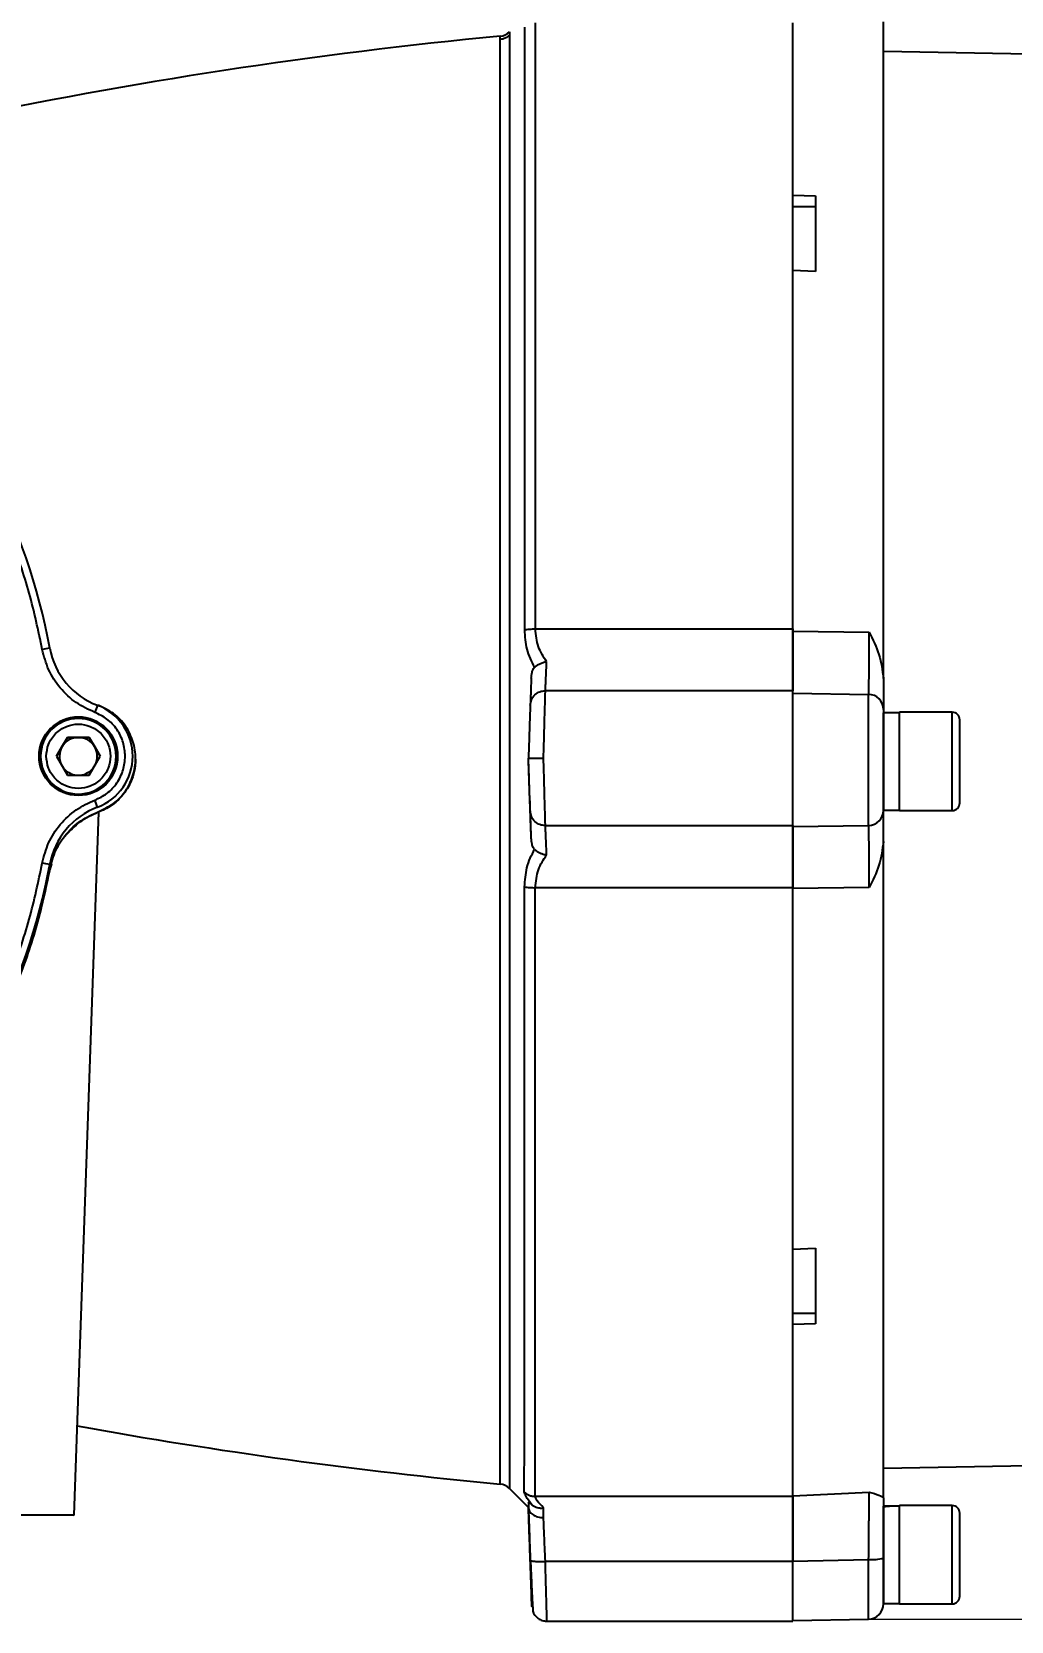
# Model space of a CAD drawing. Header units: millimetres. Extents: x 2251 to 4395, y 932 to 2449.
# Drawn here: x 3760.5 to 3890.2, y 2096.3 to 2306.7 of the extents above; entities that cross this region are included whole.
import ezdxf

# ---------------------------------------------------------------- set-up
doc = ezdxf.new("R2010")
doc.units = ezdxf.units.MM
doc.layers.add('AM_5', color=3, linetype='Continuous', lineweight=25)
doc.styles.add('SLDTEXTSTYLE1', font='txt.shx', dxfattribs={"width": 0.7, "bigfont": 'gbcbig.shx'})
doc.dimstyles.new('SLDDIMSTYLE12$0', dxfattribs={"dimtxt": 12, "dimasz": 10, "dimexe": 0, "dimexo": 0.0625, "dimgap": 0.875, "dimtad": 1, "dimdec": 1, "dimlfac": 1.8, "dimrnd": 1e-09, "dimzin": 12, "dimdsep": 46, "dimtxsty": 'SLDTEXTSTYLE1', "dimcen": 0.09, "dimdle": 8.16, "dimclrd": 3, "dimclre": 3, "dimadec": 0, "dimazin": 3, "dimtfac": 1, "dimtdec": 1, "dimtofl": 0, "dimtmove": 0, "dimatfit": 3, "dimfxl": 0, "dimfrac": 2, "dimtolj": 1, "dimlwd": 5, "dimlwe": 5, "dimarcsym": 0})

# ---------------------------------------------------------------- blocks, each defined once
blk = doc.blocks.new('*D78')
at = {"layer": 'AM_5', "color": 3, "lineweight": 5, "transparency": 16777216}
blk.add_line((3871.39, 2324.04), (4066.81, 2324.04), dxfattribs=at)
at = {"layer": 'AM_5', "color": 3, "linetype": 'Continuous', "lineweight": 5, "transparency": 16777216}
for p, q in [((4066.81, 2314.04), (4066.81, 2106.61)), ((3871.39, 2096.61), (4066.81, 2096.61))]:
    blk.add_line(p, q, dxfattribs=at)
at = {"layer": 'AM_5', "color": 3, "transparency": 16777216}
for points in [[(4065.14, 2314.04), (4068.48, 2314.04), (4066.81, 2324.04)], [(4065.14, 2106.61), (4068.48, 2106.61), (4066.81, 2096.61)]]:
    blk.add_solid(points, dxfattribs=at)
at = {"layer": 'Defpoints', "color": 0, "transparency": 16777216}
for p in [(3871.33, 2324.04), (3871.33, 2096.61), (4066.81, 2096.61)]:
    blk.add_point(p, dxfattribs=at)
at = {"layer": 'AM_5', "color": 0, "transparency": 16777216, "insert": (4059.93, 2210.33), "char_height": 12, "attachment_point": 5, "rotation": 90, "style": 'SLDTEXTSTYLE1'}
blk.add_mtext('\\A1;230', dxfattribs=at)

msp = doc.modelspace()

# ---------------------------------------------------------------- linework, layer by layer
at = {"color": 7, "linetype": 'Continuous', "lineweight": 25}
for p, q in [((4002.818, 2301.805), (3873.292, 2304.066)), ((3861.292, 2285.075), (3864.292, 2284.964)), ((3864.292, 2283.54), (3861.292, 2283.54)), ((3864.292, 2274.969), (3861.292, 2275.08)), ((3827.211, 2227.658), (3861.291, 2227.658)), ((3861.291, 2227.354), (3871.396, 2227.235)), ((3861.291, 2219.483), (3828.535, 2219.484)), ((3861.291, 2219.152), (3871.326, 2219.003)), ((3871.326, 2201.649), (3871.326, 2219.003)), ((3875.391, 2216.561), (3873.291, 2216.561)), ((3873.291, 2203.681), (3873.291, 2216.561)), ((3882.391, 2216.621), (3875.391, 2216.621)), ((3875.391, 2203.621), (3875.391, 2216.621)), ((3875.391, 2203.681), (3875.391, 2216.561)), ((3882.391, 2203.621), (3882.391, 2216.621)), ((3765.271, 2213.305), (3763.827, 2210.805)), ((3764.549, 2212.049), (3765.271, 2213.299)), ((3768.157, 2213.305), (3765.271, 2213.305)), ((3765.271, 2213.299), (3765.271, 2213.305)), ((3765.271, 2213.299), (3766.714, 2213.299)), ((3766.714, 2213.299), (3768.157, 2213.299)), ((3769.601, 2210.805), (3768.157, 2213.305)), ((3768.157, 2213.305), (3768.157, 2213.299)), ((3768.157, 2213.299), (3768.879, 2212.049)), ((3763.829, 2210.802), (3764.549, 2212.049)), ((3768.879, 2212.049), (3769.599, 2210.802)), ((3761.714, 2210.803), (3761.714, 2210.792)), ((3763.827, 2210.805), (3765.271, 2208.305)), ((3768.157, 2208.305), (3769.601, 2210.805)), ((3771.714, 2210.792), (3771.714, 2210.803)), ((3773.914, 2210.773), (3773.914, 2210.807)), ((3774.291, 2210.437), (3774.291, 2210.508)), ((3826.291, 2210.566), (3826.291, 2210.538)), ((3765.271, 2208.305), (3768.157, 2208.305)), ((3766.159, 2110.38), (3769.408, 2203.416)), ((3769.246, 2204.067), (3769.246, 2204.033)), ((3769.356, 2203.46), (3769.356, 2203.389)), ((3873.291, 2203.681), (3875.391, 2203.681)), ((3875.391, 2203.621), (3882.391, 2203.621)), ((3828.535, 2201.623), (3861.291, 2201.622)), ((3861.291, 2201.5), (3871.326, 2201.649)), ((3762.923, 2196.461), (3762.923, 2196.495)), ((3763.142, 2196.56), (3762.944, 2195.817)), ((3861.291, 2193.411), (3827.197, 2193.411)), ((3871.396, 2193.417), (3861.291, 2193.298)), ((3861.291, 2145.572), (3864.291, 2145.683)), ((3864.291, 2135.688), (3861.291, 2135.577)), ((3861.408, 2137.112), (3864.291, 2137.112)), ((3873.291, 2116.586), (4002.817, 2118.846)), ((3822.543, 2114.469), (3822.543, 2114.47)), ((3823.765, 2113.897), (3826.296, 2111.363)), ((3823.769, 2113.893), (3826.291, 2111.369)), ((3823.769, 2113.893), (3823.77, 2113.892)), ((3827.162, 2112.855), (3861.291, 2112.855)), ((3861.291, 2112.906), (3871.395, 2113.423)), ((3826.291, 2111.996), (3826.291, 2111.393)), ((3826.291, 2111.373), (3826.291, 2111.393)), ((3826.291, 2111.349), (3826.291, 2111.37)), ((3826.291, 2111.369), (3826.291, 2111.368)), ((3826.291, 2111.368), (3826.291, 2111.369)), ((3826.291, 2111.343), (3826.291, 2111.349)), ((3873.291, 2111.446), (3873.291, 2111.561)), ((3873.291, 2098.681), (3873.291, 2111.446)), ((3882.391, 2111.621), (3875.391, 2111.621)), ((3875.391, 2105.121), (3875.391, 2111.621)), ((3875.391, 2098.681), (3875.391, 2111.559)), ((3882.391, 2105.121), (3882.391, 2111.621)), ((3826.535, 2104.403), (3826.602, 2104.363)), ((3861.291, 2104.229), (3828.533, 2104.229)), ((3861.291, 2104.255), (3871.326, 2104.505)), ((3871.326, 2096.611), (3871.326, 2104.505)), ((3875.391, 2098.621), (3875.391, 2105.121)), ((3882.391, 2098.621), (3882.391, 2105.121)), ((3873.291, 2098.681), (3875.391, 2098.681)), ((3875.391, 2098.621), (3882.391, 2098.621)), ((3828.747, 2096.326), (3861.291, 2096.326)), ((3861.291, 2096.436), (3871.326, 2096.611))]:
    msp.add_line(p, q, dxfattribs=at)
at = {"color": 7, "linetype": 'Continuous', "lineweight": 25, "flags": 128}
msp.add_lwpolyline([(3828.291, 2110.025), (3828.291, 2110.204), (3828.291, 2110.379), (3828.291, 2110.549), (3828.291, 2110.713), (3828.291, 2110.873), (3828.291, 2111.028), (3828.291, 2111.178), (3828.291, 2111.322)], dxfattribs=at)
at = {"color": 7, "linetype": 'Continuous', "lineweight": 25}
msp.add_circle((3766.714, 2210.809), 5.2, dxfattribs=at)
for centre, radius, start, end in [((3885.402, 1652.232), 656.897, 95.489386, 101.924805), ((3822.372, 2308.107), 2, 275.4893, 315.06662), ((3684.214, 2210.807), 80, 10.30617, 79.69396), ((3783.42, 2108.21), 118.693, 99.94425, 100.42679), ((3772.762, 2226.909), 10, 190.30615, 249.41337), ((4078.026, 2100.767), 330.126, 159.28349, 159.4567), ((3766.714, 2210.807), 7.2, 359.99987, 69.41339), ((3871.296, 2217.007), 1.995, 0.12453, 89.12989), ((3766.714, 2210.792), 5.2, 0.00011, 179.99974), ((3766.714, 2210.803), 5, 359.99995, 179.99959), ((3882.391, 2215.621), 1, 359.99969, 89.99969), ((3766.714, 2210.799), 2.5, 89.99966, 149.9996), ((3766.714, 2210.799), 2.5, 29.99978, 89.99971), ((3766.714, 2210.799), 2.5, 149.99962, 207.09742), ((3766.714, 2210.799), 2.5, 332.90197, 29.99975), ((3766.714, 2210.803), 5, 179.99978, 359.99975), ((3766.714, 2210.792), 5, 179.99978, 359.99975), ((3766.714, 2210.799), 2.5, 212.9021, 265.89476), ((3766.714, 2210.799), 2.5, 274.10462, 327.09726), ((3766.714, 2210.807), 7.2, 290.58661, 359.99981), ((3455.35, 2086.968), 335.026, 20.45808, 20.62944), ((3772.762, 2194.705), 10, 110.58663, 169.69385), ((3871.296, 2203.645), 1.995, 270.86948, 359.87485), ((3882.391, 2204.621), 1, 269.99969, 359.99969), ((3684.214, 2210.807), 80, 280.30604, 349.69383), ((3684.214, 2210.773), 80, 342.76842, 349.69388), ((3740.89, 2079.524), 119.028, 79.33268, 79.81423), ((3772.762, 2194.671), 10, 168.01767, 169.69388), ((3684.291, 2210.435), 80, 281.36448, 349.47139), ((3884.114, 2768.475), 656.897, 259.692209, 264.621686), ((3822.355, 2112.478), 2, 45.01628, 84.62182), ((3822.355, 2112.478), 2, 44.96902, 84.62197), ((3882.391, 2110.621), 1, 359.99969, 89.99969), ((3871.807, 2109.834), 5.35, 264.84135, 286.10349), ((3882.391, 2099.621), 1, 269.99969, 359.99969), ((3871.291, 2098.61), 2, 270.99969, 359.99969)]:
    msp.add_arc(centre, radius, start, end, dxfattribs=at)
for centre, major_axis, ratio, start_param, end_param in [((3826.414, 2206.823), (-3.458, 99.039), 0.0000745, 4.6429335, 4.7499054), ((3822.954, 2206.944), (-3.337, 95.576), 0.0000745, 3.1448209, 3.1516235), ((3873.291, 2105.121), (11.154, 0), 0.5773503, 1.4765235, 1.5707963), ((3875.391, 2105.121), (11.154, 0), 0.5773503, 1.5707963, 1.760193)]:
    msp.add_ellipse(centre, major_axis=major_axis, ratio=ratio, start_param=start_param, end_param=end_param, dxfattribs=at)
for points, knots in [([(3827.211, 2227.658), (3827.213, 2230.615), (3827.215, 2236.463), (3827.219, 2244.888), (3827.222, 2252.868), (3827.225, 2261.146), (3827.229, 2269.51), (3827.232, 2277.683), (3827.235, 2284.848), (3827.238, 2291.008), (3827.24, 2296.181), (3827.242, 2300.411), (3827.244, 2303.729), (3827.245, 2306.262), (3827.245, 2307.342), (3827.246, 2307.87)], [0, 0, 0, 0, 0.07474512, 0.1478589, 0.21934128, 0.28919219, 0.37976848, 0.46744598, 0.55222439, 0.63410347, 0.71308294, 0.78916257, 0.86234211, 0.93262132, 1, 1, 1, 1]), ([(3861.292, 2295.214), (3861.292, 2295.301), (3861.292, 2297.018), (3861.292, 2299.733), (3861.292, 2303.243), (3861.292, 2305.979), (3861.292, 2307.157), (3861.292, 2307.746)], [0, 0, 0, 0, 0.0131672, 0.2598754, 0.5065836, 0.7532918, 1, 1, 1, 1]), ([(3822.543, 2114.47), (3822.543, 2114.559), (3822.543, 2114.74), (3822.543, 2116.086), (3822.543, 2118.252), (3822.544, 2121.333), (3822.544, 2125.317), (3822.544, 2129.025), (3822.545, 2131.869), (3822.545, 2133.501), (3822.545, 2135.204), (3822.545, 2136.978), (3822.545, 2138.823), (3822.545, 2140.736), (3822.546, 2143.623), (3822.546, 2147.797), (3822.547, 2153.661), (3822.548, 2160.526), (3822.549, 2167.471), (3822.549, 2174.244), (3822.55, 2180.614), (3822.551, 2187.463), (3822.551, 2194.775), (3822.552, 2202.522), (3822.553, 2210.537), (3822.554, 2218.542), (3822.554, 2226.257), (3822.555, 2233.541), (3822.556, 2240.368), (3822.556, 2246.72), (3822.557, 2252.805), (3822.558, 2258.576), (3822.558, 2263.989), (3822.559, 2267.848), (3822.559, 2270.403), (3822.559, 2271.849), (3822.56, 2273.235), (3822.56, 2274.563), (3822.56, 2275.834), (3822.56, 2277.05), (3822.56, 2280.167), (3822.561, 2284.891), (3822.561, 2290.615), (3822.562, 2295.46), (3822.562, 2299.405), (3822.563, 2302.451), (3822.563, 2304.582), (3822.563, 2305.891), (3822.563, 2306.042), (3822.563, 2306.116)], [0, 0, 0, 0, 0.0296529, 0.0597596, 0.0903203, 0.121335, 0.1528036, 0.1847262, 0.1939339, 0.2031788, 0.2124607, 0.2217798, 0.231136, 0.2405293, 0.2499597, 0.2723294, 0.297237, 0.3246821, 0.3546643, 0.3760668, 0.3985975, 0.4222564, 0.4470433, 0.4729582, 0.5000012, 0.5269362, 0.5527631, 0.5774817, 0.6010919, 0.6235936, 0.6449867, 0.6676297, 0.6888821, 0.7087436, 0.7151195, 0.7213375, 0.7273978, 0.7333003, 0.739045, 0.7446319, 0.750061, 0.7827354, 0.8150007, 0.8468569, 0.878304, 0.9093419, 0.9399706, 0.97019, 1, 1, 1, 1]), ([(3823.794, 2306.25), (3823.615, 2306.099), (3823.256, 2305.797), (3822.794, 2305.711), (3822.563, 2305.668)], [0, 0, 0, 0, 0.49992892, 1, 1, 1, 1]), ([(3823.788, 2306.239), (3823.788, 2305.851), (3823.788, 2305.071), (3823.787, 2302.743), (3823.787, 2299.586), (3823.787, 2295.552), (3823.786, 2290.702), (3823.786, 2285.077), (3823.785, 2278.733), (3823.784, 2271.73), (3823.784, 2264.135), (3823.783, 2256.023), (3823.782, 2247.47), (3823.781, 2238.559), (3823.78, 2229.377), (3823.779, 2220.011), (3823.778, 2210.551), (3823.777, 2201.089), (3823.777, 2191.715), (3823.776, 2182.521), (3823.775, 2173.593), (3823.774, 2165.019), (3823.773, 2156.88), (3823.772, 2149.256), (3823.772, 2142.219), (3823.771, 2135.837), (3823.771, 2130.171), (3823.77, 2125.277), (3823.77, 2121.202), (3823.769, 2117.98), (3823.769, 2115.664), (3823.769, 2114.192), (3823.769, 2113.993), (3823.769, 2113.893)], [0, 0, 0, 0, 0.03199971, 0.06426639, 0.09653306, 0.12879974, 0.16106642, 0.19333309, 0.22559977, 0.25786645, 0.29013312, 0.3223998, 0.35466647, 0.38693315, 0.41919983, 0.4514665, 0.48373318, 0.51599986, 0.54826653, 0.58053321, 0.61279988, 0.64506656, 0.67733324, 0.70959991, 0.74186659, 0.77413327, 0.80639994, 0.83866662, 0.87093329, 0.90319997, 0.93546665, 0.96773332, 1, 1, 1, 1]), ([(3823.788, 2306.685), (3823.788, 2306.689), (3823.788, 2306.694), (3823.788, 2306.243), (3823.788, 2306.239)], [0, 0, 0, 0, 0.9916131, 1, 1, 1, 1]), ([(3825.796, 2227.556), (3825.798, 2230.292), (3825.8, 2235.667), (3825.803, 2243.381), (3825.806, 2250.613), (3825.809, 2257.333), (3825.812, 2263.536), (3825.815, 2270.094), (3825.818, 2276.752), (3825.821, 2283.221), (3825.824, 2288.661), (3825.826, 2293.16), (3825.828, 2296.82), (3825.829, 2299.744), (3825.83, 2302.037), (3825.831, 2303.955), (3825.832, 2305.456), (3825.832, 2306.568), (3825.831, 2307.075), (3825.831, 2307.293)], [0, 0, 0, 0, 0.069544, 0.1366662, 0.2013664, 0.2636441, 0.3234991, 0.380931, 0.462516, 0.5386511, 0.6093347, 0.6745656, 0.7343428, 0.7886652, 0.8375319, 0.880942, 0.9303299, 0.9700165, 1, 1, 1, 1]), ([(3861.292, 2285.075), (3861.292, 2287.021), (3861.292, 2289.063), (3861.292, 2290.763), (3861.292, 2290.844)], [0, 0, 0, 0, 0.9524087, 1, 1, 1, 1]), ([(3761.939, 2224.943), (3761.413, 2227.439), (3760.351, 2232.476), (3757.812, 2239.853), (3754.543, 2247.095), (3750.48, 2254.074), (3745.668, 2260.677), (3740.176, 2266.771), (3734.082, 2272.263), (3727.479, 2277.075), (3720.5, 2281.138), (3713.258, 2284.407), (3705.881, 2286.946), (3700.844, 2288.008), (3698.348, 2288.534)], [0, 0, 0, 0, 0.07995876, 0.16137147, 0.24414236, 0.32889261, 0.41421659, 0.49999999, 0.58577836, 0.67110241, 0.75585763, 0.83862366, 0.92003884, 1, 1, 1, 1]), ([(3861.292, 2275.08), (3861.292, 2276.313), (3861.292, 2279.298), (3861.292, 2281.971), (3861.292, 2283.54)], [0, 0, 0, 0, 0.4130428, 1, 1, 1, 1]), ([(3825.796, 2227.556), (3825.893, 2227.571), (3826.089, 2227.602), (3826.441, 2227.634), (3826.819, 2227.655), (3827.082, 2227.657), (3827.211, 2227.658)], [0, 0, 0, 0, 0.2475722, 0.5, 0.7524278, 1, 1, 1, 1]), ([(3827.102, 2222.594), (3826.723, 2223.354), (3825.986, 2224.829), (3825.859, 2226.665), (3825.796, 2227.556)], [0, 0, 0, 0, 0.5146876, 1, 1, 1, 1]), ([(3828.697, 2223.339), (3828.28, 2223.961), (3827.454, 2225.193), (3827.292, 2226.842), (3827.211, 2227.658)], [0, 0, 0, 0, 0.5050283, 1, 1, 1, 1]), ([(3861.291, 2219.152), (3861.291, 2219.378), (3861.291, 2219.83), (3861.291, 2221.709), (3861.291, 2224.254), (3861.291, 2226.32), (3861.291, 2227.354)], [0, 0, 0, 0, 0.2500652, 0.4994456, 0.7493864, 1, 1, 1, 1]), ([(3871.326, 2219.003), (3871.332, 2219.099), (3871.343, 2219.283), (3871.355, 2219.885), (3871.366, 2220.501), (3871.373, 2221.043), (3871.385, 2222.138), (3871.394, 2224.096), (3871.395, 2226.203), (3871.396, 2227.235)], [0, 0, 0, 0, 0.1490589, 0.284486, 0.365253, 0.4374072, 0.5004523, 0.7554674, 1, 1, 1, 1]), ([(3871.396, 2227.235), (3871.883, 2226.263), (3872.853, 2224.33), (3873.146, 2222.183), (3873.291, 2221.115)], [0, 0, 0, 0, 0.5024427, 1, 1, 1, 1]), ([(3768.894, 2216.613), (3768.047, 2217.004), (3766.325, 2217.799), (3764.233, 2219.789), (3762.648, 2222.203), (3762.173, 2224.04), (3761.939, 2224.943)], [0, 0, 0, 0, 0.2457963, 0.5, 0.7542037, 1, 1, 1, 1]), ([(3826.661, 2221.135), (3826.682, 2221.405), (3826.713, 2221.809), (3826.877, 2222.286), (3827.008, 2222.5), (3827.087, 2222.579), (3827.102, 2222.594)], [0, 0, 0, 0, 0.5019977, 0.7519527, 0.9535485, 1, 1, 1, 1]), ([(3827.102, 2222.594), (3827.2, 2222.678), (3827.402, 2222.85), (3827.793, 2223.065), (3828.233, 2223.239), (3828.542, 2223.305), (3828.697, 2223.339)], [0, 0, 0, 0, 0.2386671, 0.4926942, 0.7442037, 1, 1, 1, 1]), ([(3828.535, 2219.484), (3828.54, 2219.593), (3828.55, 2219.818), (3828.584, 2220.619), (3828.631, 2221.762), (3828.675, 2222.807), (3828.697, 2223.339)], [0, 0, 0, 0, 0.2356127, 0.4808109, 0.7356041, 1, 1, 1, 1]), ([(3826.661, 2221.135), (3826.646, 2220.683), (3826.614, 2219.777), (3826.577, 2218.731), (3826.549, 2217.926), (3826.54, 2217.687), (3826.536, 2217.568)], [0, 0, 0, 0, 0.2423696, 0.4853152, 0.7431963, 1, 1, 1, 1]), ([(3826.536, 2217.568), (3826.572, 2217.812), (3826.645, 2218.319), (3827.113, 2218.963), (3827.777, 2219.403), (3828.289, 2219.458), (3828.535, 2219.484)], [0, 0, 0, 0, 0.2409388, 0.5005407, 0.7598409, 1, 1, 1, 1]), ([(3828.292, 2210.57), (3828.313, 2211.316), (3828.347, 2212.57), (3828.403, 2214.622), (3828.461, 2216.773), (3828.515, 2218.764), (3828.529, 2219.249), (3828.535, 2219.484)], [0, 0, 0, 0, 0.1721657, 0.2895759, 0.5005369, 0.7581236, 1, 1, 1, 1]), ([(3861.291, 2206.076), (3861.291, 2206.501), (3861.291, 2207.829), (3861.291, 2210.59), (3861.291, 2213.821), (3861.291, 2216.64), (3861.291, 2218.745), (3861.291, 2219.237), (3861.291, 2219.483)], [0, 0, 0, 0, 0.0861586, 0.2689269, 0.4516951, 0.6344634, 0.8172317, 1, 1, 1, 1]), ([(3873.291, 2221.115), (3873.291, 2220.563), (3873.291, 2219.461), (3873.291, 2218.242), (3873.291, 2217.355), (3873.291, 2217.126), (3873.291, 2217.012)], [0, 0, 0, 0, 0.250755, 0.4999887, 0.7492331, 1, 1, 1, 1]), ([(3826.536, 2217.568), (3826.529, 2217.375), (3826.516, 2216.988), (3826.458, 2215.329), (3826.38, 2213.118), (3826.321, 2211.416), (3826.291, 2210.566)], [0, 0, 0, 0, 0.2501088, 0.5000493, 0.7500207, 1, 1, 1, 1]), ([(3772.914, 2210.809), (3772.861, 2211.421), (3772.754, 2212.673), (3771.884, 2214.39), (3770.583, 2215.808), (3769.448, 2216.349), (3768.894, 2216.613)], [0, 0, 0, 0, 0.24417795, 0.5, 0.75582205, 1, 1, 1, 1]), ([(3883.391, 2204.621), (3883.391, 2204.694), (3883.391, 2204.807), (3883.391, 2205.493), (3883.391, 2206.203), (3883.391, 2207.084), (3883.391, 2208.364), (3883.391, 2210.121), (3883.391, 2211.877), (3883.391, 2213.157), (3883.391, 2214.038), (3883.391, 2214.748), (3883.391, 2215.434), (3883.391, 2215.547), (3883.391, 2215.621)], [0, 0, 0, 0, 0.1197284, 0.1841803, 0.25, 0.3158197, 0.3802716, 0.5, 0.6197284, 0.6841803, 0.75, 0.8158197, 0.8802716, 1, 1, 1, 1]), ([(3762.464, 2210.805), (3762.521, 2211.34), (3762.608, 2212.162), (3763.138, 2213.152), (3763.687, 2213.832), (3764.367, 2214.384), (3765.357, 2214.897), (3766.714, 2215.158), (3768.071, 2214.897), (3769.06, 2214.384), (3769.741, 2213.832), (3770.29, 2213.152), (3770.82, 2212.162), (3770.907, 2211.34), (3770.964, 2210.805)], [0, 0, 0, 0, 0.11972842, 0.18418033, 0.25, 0.31581967, 0.38027158, 0.5, 0.61972842, 0.68418033, 0.75, 0.81581967, 0.88027158, 1, 1, 1, 1]), ([(3770.964, 2210.805), (3770.907, 2210.27), (3770.82, 2209.448), (3770.29, 2208.458), (3769.741, 2207.778), (3769.06, 2207.226), (3768.071, 2206.713), (3766.714, 2206.452), (3765.357, 2206.713), (3764.367, 2207.226), (3763.686, 2207.778), (3763.138, 2208.458), (3762.608, 2209.448), (3762.521, 2210.27), (3762.464, 2210.805)], [0, 0, 0, 0, 0.1197284, 0.1841803, 0.25, 0.3158197, 0.3802716, 0.5, 0.6197284, 0.6841803, 0.75, 0.8158197, 0.8802716, 1, 1, 1, 1]), ([(3768.894, 2205.005), (3769.448, 2205.269), (3770.583, 2205.811), (3771.884, 2207.229), (3772.754, 2208.945), (3772.861, 2210.198), (3772.914, 2210.809)], [0, 0, 0, 0, 0.244178, 0.5, 0.755822, 1, 1, 1, 1]), ([(3774.291, 2210.437), (3774.255, 2209.88), (3774.189, 2208.846), (3773.623, 2207.181), (3772.637, 2205.595), (3771.139, 2204.194), (3769.944, 2203.655), (3769.356, 2203.389)], [0, 0, 0, 0, 0.1824675, 0.3387374, 0.5719456, 0.7894595, 1, 1, 1, 1]), ([(3826.291, 2210.566), (3826.311, 2210.566), (3826.344, 2210.567), (3826.562, 2210.568), (3826.83, 2210.569), (3827.175, 2210.569), (3827.656, 2210.568), (3828.042, 2210.569), (3828.292, 2210.57)], [0, 0, 0, 0, 0.2060336, 0.3367467, 0.4847907, 0.6326865, 0.7619928, 1, 1, 1, 1]), ([(3826.536, 2203.537), (3826.529, 2203.736), (3826.516, 2204.133), (3826.457, 2205.806), (3826.38, 2208.021), (3826.321, 2209.717), (3826.291, 2210.566)], [0, 0, 0, 0, 0.2517027, 0.5016332, 0.7507978, 1, 1, 1, 1]), ([(3828.535, 2201.623), (3828.528, 2201.863), (3828.515, 2202.36), (3828.461, 2204.37), (3828.403, 2206.528), (3828.346, 2208.576), (3828.313, 2209.826), (3828.292, 2210.57)], [0, 0, 0, 0, 0.2427621, 0.5013465, 0.7114494, 0.8284362, 1, 1, 1, 1]), ([(3761.939, 2196.676), (3762.173, 2197.579), (3762.648, 2199.415), (3764.233, 2201.829), (3766.325, 2203.819), (3768.047, 2204.614), (3768.894, 2205.005)], [0, 0, 0, 0, 0.2457963, 0.5, 0.7542037, 1, 1, 1, 1]), ([(3769.356, 2203.389), (3768.53, 2203.023), (3766.821, 2202.264), (3765.56, 2200.881), (3764.909, 2200.166)], [0, 0, 0, 0, 0.4833289, 1, 1, 1, 1]), ([(3828.535, 2201.622), (3828.289, 2201.649), (3827.777, 2201.703), (3827.113, 2202.143), (3826.645, 2202.787), (3826.571, 2203.293), (3826.536, 2203.537)], [0, 0, 0, 0, 0.2401596, 0.4994595, 0.7590609, 1, 1, 1, 1]), ([(3826.661, 2199.95), (3826.645, 2200.412), (3826.613, 2201.337), (3826.576, 2202.385), (3826.549, 2203.179), (3826.54, 2203.418), (3826.536, 2203.537)], [0, 0, 0, 0, 0.2474466, 0.4951672, 0.7474842, 1, 1, 1, 1]), ([(3873.291, 2199.537), (3873.291, 2200.089), (3873.291, 2201.191), (3873.291, 2202.41), (3873.291, 2203.297), (3873.291, 2203.525), (3873.291, 2203.64)], [0, 0, 0, 0, 0.250755, 0.4999887, 0.7492331, 1, 1, 1, 1]), ([(3828.697, 2197.751), (3828.674, 2198.283), (3828.631, 2199.329), (3828.583, 2200.474), (3828.549, 2201.281), (3828.54, 2201.51), (3828.535, 2201.623)], [0, 0, 0, 0, 0.26432, 0.5190878, 0.7643113, 1, 1, 1, 1]), ([(3861.291, 2193.298), (3861.291, 2194.33), (3861.291, 2196.392), (3861.291, 2198.936), (3861.291, 2200.818), (3861.291, 2201.273), (3861.291, 2201.5)], [0, 0, 0, 0, 0.2500466, 0.4994486, 0.7493959, 1, 1, 1, 1]), ([(3871.396, 2193.417), (3871.395, 2194.451), (3871.394, 2195.844), (3871.389, 2197.378), (3871.385, 2198.259), (3871.379, 2199.098), (3871.369, 2199.924), (3871.357, 2200.706), (3871.343, 2201.368), (3871.332, 2201.553), (3871.326, 2201.649)], [0, 0, 0, 0, 0.2442896, 0.329036, 0.4144898, 0.500125, 0.5979924, 0.7157703, 0.8510724, 1, 1, 1, 1]), ([(3825.782, 2193.512), (3825.841, 2194.381), (3825.968, 2196.226), (3826.708, 2197.711), (3827.1, 2198.497)], [0, 0, 0, 0, 0.4710631, 1, 1, 1, 1]), ([(3827.1, 2198.497), (3827.037, 2198.573), (3826.888, 2198.753), (3826.716, 2199.262), (3826.683, 2199.682), (3826.661, 2199.95)], [0, 0, 0, 0, 0.2096697, 0.4969081, 1, 1, 1, 1]), ([(3827.1, 2198.497), (3827.188, 2198.42), (3827.372, 2198.261), (3827.71, 2198.069), (3828.15, 2197.874), (3828.486, 2197.798), (3828.697, 2197.751)], [0, 0, 0, 0, 0.2180112, 0.4512605, 0.6551007, 1, 1, 1, 1]), ([(3873.291, 2199.537), (3873.146, 2198.468), (3872.853, 2196.322), (3871.883, 2194.389), (3871.396, 2193.417)], [0, 0, 0, 0, 0.4975573, 1, 1, 1, 1]), ([(3698.348, 2133.084), (3700.844, 2133.61), (3705.881, 2134.673), (3713.258, 2137.211), (3720.5, 2140.481), (3727.479, 2144.543), (3734.082, 2149.355), (3740.176, 2154.847), (3745.668, 2160.941), (3750.48, 2167.544), (3754.543, 2174.523), (3757.812, 2181.765), (3760.351, 2189.142), (3761.413, 2194.18), (3761.939, 2196.676)], [0, 0, 0, 0, 0.0799588, 0.1613715, 0.2441424, 0.3288926, 0.4142166, 0.5, 0.5857784, 0.6711024, 0.7558576, 0.8386237, 0.9200388, 1, 1, 1, 1]), ([(3827.197, 2193.411), (3827.279, 2194.231), (3827.444, 2195.888), (3828.276, 2197.126), (3828.697, 2197.751)], [0, 0, 0, 0, 0.4949431, 1, 1, 1, 1]), ([(3825.747, 2113.433), (3825.748, 2113.974), (3825.748, 2115.078), (3825.749, 2117.652), (3825.751, 2121.009), (3825.752, 2125.274), (3825.755, 2130.473), (3825.757, 2136.647), (3825.76, 2143.811), (3825.764, 2151.963), (3825.768, 2160.29), (3825.771, 2168.519), (3825.774, 2176.439), (3825.778, 2184.792), (3825.78, 2190.585), (3825.782, 2193.512)], [0, 0, 0, 0, 0.0678553, 0.1385233, 0.2120041, 0.2882979, 0.3674046, 0.4493245, 0.5340576, 0.6216041, 0.7119641, 0.781597, 0.8528139, 0.9256148, 1, 1, 1, 1]), ([(3825.782, 2193.512), (3825.88, 2193.497), (3826.076, 2193.467), (3826.43, 2193.435), (3826.808, 2193.415), (3827.068, 2193.412), (3827.197, 2193.411)], [0, 0, 0, 0, 0.2497399, 0.5029105, 0.7545831, 1, 1, 1, 1]), ([(3827.162, 2112.855), (3827.163, 2113.395), (3827.163, 2114.498), (3827.164, 2117.064), (3827.166, 2120.416), (3827.168, 2124.68), (3827.17, 2129.886), (3827.173, 2136.078), (3827.176, 2143.274), (3827.179, 2151.476), (3827.183, 2159.864), (3827.186, 2168.162), (3827.189, 2176.157), (3827.193, 2184.597), (3827.195, 2190.451), (3827.197, 2193.411)], [0, 0, 0, 0, 0.06735202, 0.13760942, 0.210772, 0.28683951, 0.36581171, 0.44768837, 0.53246921, 0.62015397, 0.71074238, 0.78060555, 0.85210293, 0.92523443, 1, 1, 1, 1]), ([(3861.291, 2137.112), (3861.291, 2138.681), (3861.291, 2141.354), (3861.291, 2144.339), (3861.291, 2145.572)], [0, 0, 0, 0, 0.5869572, 1, 1, 1, 1]), ([(3826.742, 2111.751), (3826.447, 2112.143), (3825.883, 2112.894), (3825.791, 2113.259), (3825.747, 2113.433)], [0, 0, 0, 0, 0.5227417, 1, 1, 1, 1]), ([(3825.747, 2113.433), (3825.844, 2113.347), (3826.04, 2113.175), (3826.392, 2112.995), (3826.77, 2112.877), (3827.033, 2112.862), (3827.162, 2112.855)], [0, 0, 0, 0, 0.24757148, 0.49999997, 0.75242847, 1, 1, 1, 1]), ([(3828.291, 2111.322), (3827.971, 2111.665), (3827.337, 2112.347), (3827.22, 2112.687), (3827.162, 2112.855)], [0, 0, 0, 0, 0.5038209, 1, 1, 1, 1]), ([(3861.291, 2104.255), (3861.291, 2105.301), (3861.291, 2107.389), (3861.291, 2110.038), (3861.291, 2112.059), (3861.291, 2112.624), (3861.291, 2112.906)], [0, 0, 0, 0, 0.2500652, 0.4994456, 0.7493864, 1, 1, 1, 1]), ([(3871.326, 2104.505), (3871.331, 2105.146), (3871.343, 2106.37), (3871.355, 2107.849), (3871.365, 2108.938), (3871.373, 2109.704), (3871.384, 2110.992), (3871.393, 2112.571), (3871.395, 2113.143), (3871.395, 2113.423)], [0, 0, 0, 0, 0.1490589, 0.284486, 0.365253, 0.4374072, 0.5004523, 0.7554674, 1, 1, 1, 1]), ([(3871.395, 2113.423), (3871.883, 2113.286), (3872.852, 2113.014), (3873.145, 2112.772), (3873.291, 2112.652)], [0, 0, 0, 0, 0.5024427, 1, 1, 1, 1]), ([(3873.291, 2112.652), (3873.291, 2112.118), (3873.291, 2111.054), (3873.291, 2109.097), (3873.291, 2106.968), (3873.291, 2105.453), (3873.291, 2104.694)], [0, 0, 0, 0, 0.250755, 0.4999887, 0.7492331, 1, 1, 1, 1]), ([(3826.291, 2111.996), (3826.304, 2112.022), (3826.323, 2112.058), (3826.486, 2111.961), (3826.613, 2111.865), (3826.709, 2111.78), (3826.742, 2111.751)], [0, 0, 0, 0, 0.5401867, 0.7445987, 0.9130344, 1, 1, 1, 1]), ([(3826.291, 2111.393), (3826.291, 2111.393), (3826.291, 2111.392), (3826.291, 2111.384), (3826.291, 2111.379), (3826.291, 2111.376)], [0, 0, 0, 0, 0.54335301, 0.77773033, 1, 1, 1, 1]), ([(3826.291, 2111.376), (3826.324, 2111.205), (3826.39, 2110.856), (3826.832, 2110.406), (3827.376, 2110.149), (3827.885, 2110.038), (3828.155, 2110.029), (3828.291, 2110.025)], [0, 0, 0, 0, 0.2379715, 0.4837417, 0.7373053, 0.8676645, 1, 1, 1, 1]), ([(3826.291, 2111.376), (3826.301, 2111.099), (3826.32, 2110.545), (3826.352, 2109.625), (3826.396, 2108.376), (3826.456, 2106.652), (3826.507, 2105.182), (3826.535, 2104.403)], [0, 0, 0, 0, 0.144554, 0.2884649, 0.4330404, 0.6996445, 1, 1, 1, 1]), ([(3826.535, 2104.373), (3826.516, 2104.892), (3826.481, 2105.9), (3826.432, 2107.312), (3826.365, 2109.234), (3826.322, 2110.467), (3826.291, 2111.343)], [0, 0, 0, 0, 0.1994959, 0.3879677, 0.5656023, 1, 1, 1, 1]), ([(3826.742, 2111.751), (3826.84, 2111.675), (3827.04, 2111.519), (3827.403, 2111.379), (3827.823, 2111.295), (3828.12, 2111.312), (3828.291, 2111.322)], [0, 0, 0, 0, 0.2404123, 0.494136, 0.7097519, 1, 1, 1, 1]), ([(3828.533, 2104.229), (3828.507, 2104.858), (3828.457, 2106.056), (3828.373, 2108.087), (3828.322, 2109.279), (3828.291, 2110.025)], [0, 0, 0, 0, 0.2929993, 0.5575399, 1, 1, 1, 1]), ([(3883.391, 2105.121), (3883.391, 2105.813), (3883.391, 2106.877), (3883.391, 2108.157), (3883.391, 2109.038), (3883.391, 2109.748), (3883.391, 2110.434), (3883.391, 2110.547), (3883.391, 2110.621)], [0, 0, 0, 0, 0.2394568, 0.3683607, 0.5, 0.6316393, 0.7605432, 1, 1, 1, 1]), ([(3826.535, 2104.403), (3826.56, 2103.662), (3826.597, 2102.608), (3826.627, 2101.745), (3826.636, 2101.489)], [0, 0, 0, 0, 0.7030079, 1, 1, 1, 1]), ([(3826.747, 2098.292), (3826.748, 2098.279), (3826.752, 2098.145), (3826.733, 2098.705), (3826.685, 2100.058), (3826.615, 2102.068), (3826.563, 2103.56), (3826.535, 2104.373)], [0, 0, 0, 0, 0.0250103, 0.2767599, 0.5516114, 0.7552959, 1, 1, 1, 1]), ([(3826.568, 2104.361), (3826.605, 2103.446), (3826.649, 2102.38), (3826.687, 2101.557), (3826.692, 2101.441)], [0, 0, 0, 0, 0.8585954, 1, 1, 1, 1]), ([(3826.602, 2104.363), (3826.619, 2104.348), (3826.653, 2104.316), (3826.857, 2104.28), (3827.112, 2104.25), (3827.432, 2104.23), (3827.897, 2104.215), (3828.282, 2104.224), (3828.533, 2104.229)], [0, 0, 0, 0, 0.1418227, 0.2872629, 0.4357711, 0.5842791, 0.7297183, 1, 1, 1, 1]), ([(3828.747, 2096.326), (3828.744, 2096.437), (3828.738, 2096.663), (3828.693, 2098.355), (3828.636, 2100.413), (3828.583, 2102.399), (3828.55, 2103.598), (3828.533, 2104.229)], [0, 0, 0, 0, 0.2425723, 0.4965909, 0.7186726, 0.852027, 1, 1, 1, 1]), ([(3883.391, 2099.621), (3883.391, 2099.694), (3883.391, 2099.807), (3883.391, 2100.493), (3883.391, 2101.203), (3883.391, 2102.084), (3883.391, 2103.364), (3883.391, 2104.429), (3883.391, 2105.121)], [0, 0, 0, 0, 0.2394568, 0.3683607, 0.5, 0.6316393, 0.7605432, 1, 1, 1, 1]), ([(3826.636, 2101.489), (3826.646, 2101.22), (3826.682, 2100.175), (3826.717, 2099.179), (3826.744, 2098.405), (3826.746, 2098.334), (3826.747, 2098.292)], [0, 0, 0, 0, 0.1366127, 0.5304205, 0.7239453, 1, 1, 1, 1]), ([(3826.692, 2101.441), (3826.721, 2100.801), (3826.784, 2099.388), (3826.861, 2097.935), (3826.892, 2097.674), (3826.907, 2097.543)], [0, 0, 0, 0, 0.291344, 0.6435661, 1, 1, 1, 1]), ([(3826.91, 2097.537), (3827.007, 2097.356), (3827.205, 2096.99), (3827.691, 2096.595), (3828.247, 2096.353), (3828.638, 2096.336), (3828.825, 2096.328)], [0, 0, 0, 0, 0.255492, 0.515109, 0.7666501, 1, 1, 1, 1])]:
    msp.add_open_spline(points, degree=3, knots=knots, dxfattribs=at)
for points in [[(3861.291, 2227.658), (3861.291, 2230.952), (3861.291, 2237.541), (3861.291, 2247.093), (3861.291, 2256.276), (3861.292, 2264.979), (3861.292, 2273.116), (3861.292, 2280.601), (3861.292, 2287.356), (3861.292, 2293.311), (3861.292, 2298.409), (3861.292, 2302.574), (3861.292, 2305.853), (3861.292, 2307.198), (3861.292, 2307.87)], [(3873.291, 2221.115), (3873.291, 2224.767), (3873.291, 2232.07), (3873.291, 2242.714), (3873.291, 2252.957), (3873.292, 2262.657), (3873.292, 2271.696), (3873.292, 2279.959), (3873.292, 2287.34), (3873.292, 2293.745), (3873.292, 2299.1), (3873.292, 2303.308), (3873.292, 2306.427), (3873.292, 2307.476), (3873.292, 2308)], [(3864.292, 2284.964), (3864.292, 2283.387), (3864.292, 2280.235), (3864.292, 2276.724), (3864.292, 2274.969)], [(3861.291, 2227.354), (3861.291, 2230.268), (3861.291, 2236.095), (3861.291, 2244.59), (3861.291, 2252.819), (3861.291, 2260.69), (3861.292, 2268.19), (3861.292, 2272.784), (3861.292, 2275.08)], [(3861.291, 2227.658), (3861.291, 2226.63), (3861.291, 2224.574), (3861.291, 2222.041), (3861.291, 2220.163), (3861.291, 2219.71), (3861.291, 2219.483)], [(3769.356, 2203.46), (3770.05, 2203.785), (3771.439, 2204.435), (3773.028, 2206.147), (3774.057, 2208.216), (3774.408, 2210.508), (3774.057, 2212.801), (3773.028, 2214.87), (3771.439, 2216.581), (3770.051, 2217.231), (3769.356, 2217.556)], [(3861.291, 2210.326), (3861.291, 2211.396), (3861.291, 2213.537), (3861.291, 2216.399), (3861.291, 2217.599), (3861.291, 2218.198)], [(3873.291, 2217.012), (3873.291, 2216.845), (3873.291, 2216.512), (3873.291, 2214.938), (3873.291, 2212.807), (3873.291, 2210.326), (3873.291, 2207.845), (3873.291, 2205.714), (3873.291, 2204.14), (3873.291, 2203.807), (3873.291, 2203.64)], [(3861.291, 2201.5), (3861.291, 2201.743), (3861.291, 2202.227), (3861.291, 2204.314), (3861.291, 2207.1), (3861.291, 2209.251), (3861.291, 2210.326)], [(3762.944, 2195.891), (3763.166, 2196.73), (3763.61, 2198.408), (3765.07, 2200.591), (3766.983, 2202.39), (3768.565, 2203.104), (3769.356, 2203.46)], [(3861.291, 2201.622), (3861.291, 2201.391), (3861.291, 2200.929), (3861.291, 2199.04), (3861.291, 2196.498), (3861.291, 2194.44), (3861.291, 2193.411)], [(3873.291, 2112.652), (3873.291, 2113.176), (3873.291, 2114.224), (3873.291, 2117.344), (3873.291, 2121.552), (3873.291, 2126.907), (3873.291, 2133.312), (3873.291, 2140.693), (3873.291, 2148.955), (3873.291, 2157.995), (3873.291, 2167.695), (3873.291, 2177.938), (3873.291, 2188.582), (3873.291, 2195.885), (3873.291, 2199.537)], [(3762.944, 2195.891), (3762.38, 2193.276), (3761.25, 2188.046), (3758.571, 2180.467), (3755.202, 2173.179), (3751.106, 2166.269), (3746.342, 2159.802), (3740.954, 2153.845), (3734.997, 2148.457), (3728.531, 2143.694), (3721.62, 2139.598), (3714.332, 2136.229), (3706.753, 2133.55), (3701.523, 2132.42), (3698.908, 2131.856)], [(3861.291, 2112.855), (3861.291, 2113.541), (3861.291, 2114.914), (3861.291, 2118.235), (3861.291, 2122.439), (3861.291, 2127.574), (3861.291, 2133.564), (3861.291, 2140.351), (3861.291, 2147.865), (3861.291, 2156.027), (3861.291, 2164.752), (3861.291, 2173.953), (3861.291, 2183.519), (3861.291, 2190.114), (3861.291, 2193.411)], [(3861.291, 2145.572), (3861.291, 2147.868), (3861.291, 2152.462), (3861.291, 2159.962), (3861.291, 2167.833), (3861.291, 2176.062), (3861.291, 2184.557), (3861.291, 2190.384), (3861.291, 2193.298)], [(3864.291, 2145.683), (3864.291, 2143.928), (3864.291, 2140.417), (3864.291, 2137.265), (3864.291, 2135.688)], [(3861.291, 2112.906), (3861.291, 2113.494), (3861.291, 2114.67), (3861.291, 2117.423), (3861.291, 2120.87), (3861.291, 2125.07), (3861.291, 2129.915), (3861.291, 2133.69), (3861.291, 2135.577)], [(3861.291, 2112.855), (3861.291, 2112.573), (3861.291, 2112.008), (3861.291, 2109.992), (3861.291, 2107.353), (3861.291, 2105.27), (3861.291, 2104.229)], [(3725.074, 2110.394), (3725.499, 2110.396), (3726.348, 2110.401), (3728.385, 2110.408), (3730.906, 2110.414), (3733.889, 2110.419), (3737.224, 2110.422), (3740.809, 2110.424), (3744.532, 2110.425), (3748.275, 2110.425), (3751.919, 2110.423), (3755.351, 2110.42), (3758.46, 2110.415), (3761.15, 2110.41), (3763.338, 2110.403), (3764.941, 2110.396), (3765.967, 2110.388), (3766.095, 2110.383), (3766.159, 2110.38)], [(3766.159, 2110.38), (3766.095, 2110.378), (3765.967, 2110.372), (3764.941, 2110.364), (3763.338, 2110.357), (3761.15, 2110.351), (3758.46, 2110.345), (3755.351, 2110.341), (3751.919, 2110.338), (3748.275, 2110.336), (3744.532, 2110.335), (3740.809, 2110.336), (3737.224, 2110.339), (3733.889, 2110.342), (3730.906, 2110.347), (3728.385, 2110.353), (3726.348, 2110.36), (3725.499, 2110.365), (3725.074, 2110.367)], [(3861.291, 2096.436), (3861.291, 2096.549), (3861.291, 2096.776), (3861.291, 2098.54), (3861.291, 2101.094), (3861.291, 2103.202), (3861.291, 2104.255)], [(3861.291, 2096.326), (3861.291, 2096.443), (3861.291, 2096.676), (3861.291, 2098.459), (3861.291, 2101.037), (3861.291, 2103.165), (3861.291, 2104.229)], [(3873.291, 2104.694), (3873.291, 2103.879), (3873.291, 2102.248), (3873.291, 2100.257), (3873.291, 2098.877), (3873.291, 2098.699), (3873.291, 2098.61)]]:
    msp.add_open_spline(points, degree=3, dxfattribs=at)

# ---------------------------------------------------------------- dimensions: what is measured, and where the dimension line sits
at = {"layer": 'AM_5'}
dim = msp.add_linear_dim(base=(4066.808, 2096.611), p1=(3871.327, 2324.041), p2=(3871.326, 2096.611), angle=90, text='230', dimstyle='SLDDIMSTYLE12$0', override={"dimlfac": 1, "dimpost": ''}, dxfattribs=at)
dim.commit()
dim.dimension.update_dxf_attribs({"geometry": '*D78', "text_midpoint": (4059.933, 2210.326)})

doc.saveas('drawing.dxf')
